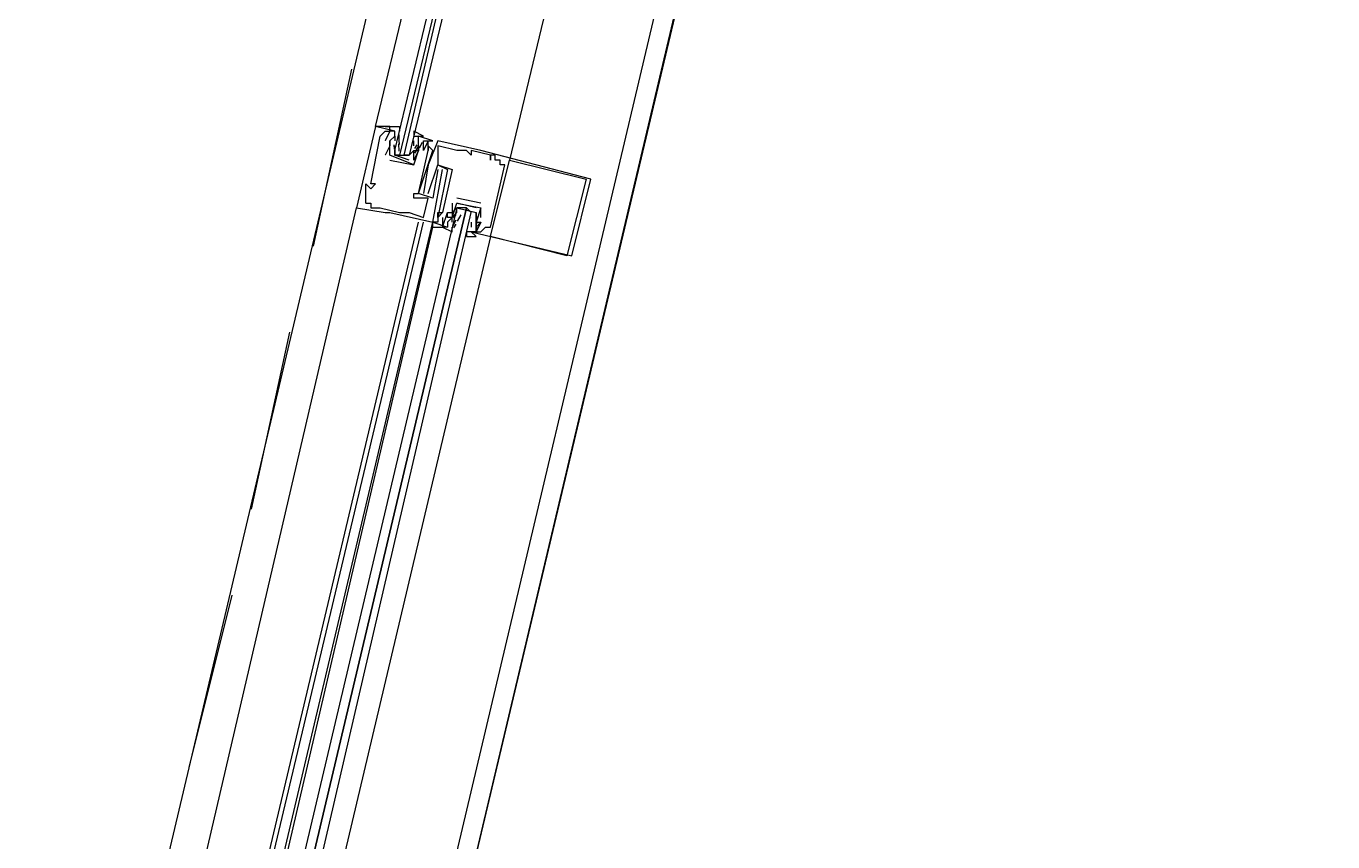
# Model space of a CAD drawing. Header units: feet. Extents: x -84 to 198, y -22 to 181.
# Drawn here: x 106.267 to 109.907, y 152.117 to 154.391 of the extents above; entities that cross this region are included whole.
import ezdxf

# ---------------------------------------------------------------- set-up
doc = ezdxf.new("R2010")
doc.units = ezdxf.units.FT
doc.layers.add('A-LINEA', color=7, linetype='CONTINUOUS')

msp = doc.modelspace()

# ---------------------------------------------------------------- linework, layer by layer
at = {"layer": 'A-LINEA'}
for p, q in [((107, 149.8844), (108.88, 157.8178)), ((107.9733, 157.6311), (106.2667, 150.4044)), ((108.7333, 157.4578), (107.0267, 150.2311)), ((107.1733, 154.2711), (107.0667, 153.7778)), ((107.2933, 154.0978), (107.24, 154.1111)), ((107.24, 154.1111), (107.24, 154.1111)), ((107.2533, 154.0844), (107.2533, 154.0844)), ((107.2667, 154.0978), (107.2667, 154.0978)), ((107.28, 154.0978), (107.28, 154.0978)), ((107.2933, 154.0978), (107.2933, 154.0978)), ((107.2933, 154.0844), (107.2933, 154.0844)), ((107.2933, 154.0844), (107.2933, 154.0711)), ((107.3059, 154.0693), (107.3056, 154.0876)), ((107.36, 154.0844), (107.36, 154.0844)), ((107.2667, 154.0711), (107.2667, 154.0711)), ((107.28, 154.0578), (107.2667, 154.0311)), ((107.28, 154.0711), (107.28, 154.0711)), ((107.28, 154.0711), (107.28, 154.0711)), ((107.28, 154.0711), (107.28, 154.0711)), ((107.28, 154.0578), (107.28, 154.0578)), ((107.28, 154.0578), (107.28, 154.0578)), ((107.2932, 154.048), (107.2922, 154.0598)), ((107.2933, 154.0711), (107.2933, 154.0711)), ((107.2933, 154.0578), (107.2933, 154.0578)), ((107.3058, 154.0422), (107.3052, 154.0625)), ((107.3065, 154.0613), (107.3055, 154.0732)), ((107.3467, 154.0578), (107.3467, 154.0711)), ((107.3467, 154.0578), (107.3467, 154.0578)), ((107.3467, 154.0444), (107.3467, 154.0444)), ((107.358, 154.055), (107.3484, 154.037)), ((107.3552, 154.06), (107.3489, 154.0499)), ((107.3552, 154.0467), (107.3489, 154.0365)), ((107.36, 154.0711), (107.36, 154.0711)), ((107.36, 154.0578), (107.36, 154.0578)), ((107.36, 154.0444), (107.36, 154.0444)), ((107.36, 154.0444), (107.36, 154.0444)), ((107.3703, 154.067), (107.3619, 154.0508)), ((107.3733, 154.0711), (107.3733, 154.0711)), ((107.3733, 154.0444), (107.3733, 154.0444)), ((107.3733, 154.0444), (107.3733, 154.0444)), ((107.3867, 154.0711), (107.3867, 154.0711)), ((107.3867, 154.0711), (107.3867, 154.0711)), ((107.3867, 154.0578), (107.3867, 154.0578)), ((107.3867, 154.0444), (107.3867, 154.0444)), ((107.3867, 154.0444), (107.3867, 154.0444)), ((107.4, 154.0711), (107.4, 154.0711)), ((107.4, 154.0444), (107.4, 154.0444)), ((107.4133, 154.0711), (107.4133, 154.0711)), ((107.4133, 154.0578), (107.4133, 154.0578)), ((107.4667, 154.0444), (107.4667, 154.0444)), ((107.48, 154.0444), (107.48, 154.0444)), ((107.4933, 154.0444), (107.4933, 154.0444)), ((107.5067, 154.0444), (107.5067, 154.0444)), ((107.5333, 154.0444), (107.5333, 154.0444)), ((107.2667, 154.0311), (107.2667, 154.0311)), ((107.28, 154.0311), (107.28, 154.0311)), ((107.28, 154.0311), (107.28, 154.0311)), ((107.28, 154.0178), (107.3467, 154.0044)), ((107.28, 154.0178), (107.28, 154.0178)), ((107.3333, 154.0178), (107.2933, 154.0311)), ((107.3067, 154.0311), (107.32, 154.0311)), ((107.3333, 154.0311), (107.3333, 154.0311)), ((107.3467, 154.0178), (107.3467, 154.0178)), ((107.3467, 154.0178), (107.3467, 154.0178)), ((107.5067, 154.0311), (107.5067, 154.0311)), ((107.56, 154.0311), (107.56, 154.0311)), ((107.56, 154.0311), (107.56, 154.0311)), ((107.56, 154.0178), (107.56, 154.0178)), ((107.5733, 154.0311), (107.5733, 154.0311)), ((107.5733, 154.0178), (107.5733, 154.0178)), ((107.5867, 154.0178), (107.5867, 154.0178)), ((107.6133, 154.0178), (107.6133, 154.0178)), ((107.3467, 154.0044), (107.3467, 154.0044)), ((107.3467, 154.0044), (107.3467, 154.0044)), ((107.3867, 154.0044), (107.3867, 154.0044)), ((107.4133, 154.0044), (107.4133, 154.0044)), ((107.4133, 154.0044), (107.4133, 154.0044)), ((107.4133, 153.9911), (107.4133, 153.9911)), ((107.4267, 153.9911), (107.4267, 153.9911)), ((107.44, 153.9911), (107.44, 153.9911)), ((107.4533, 153.9911), (107.4533, 153.9911)), ((107.5867, 154.0044), (107.5867, 154.0044)), ((107.6, 154.0044), (107.6, 154.0044)), ((107.2133, 153.9511), (107.2133, 153.9511)), ((107.2267, 153.9511), (107.2267, 153.9511)), ((107.2267, 153.9378), (107.2267, 153.9378)), ((107.24, 153.9511), (107.24, 153.9511)), ((107.8267, 153.9644), (107.8267, 153.9644)), ((107.84, 153.9644), (107.84, 153.9644)), ((107.2133, 153.8978), (107.2133, 153.8978)), ((107.2267, 153.8978), (107.2267, 153.8978)), ((107.3467, 153.9244), (107.3467, 153.9244)), ((107.3467, 153.9111), (107.3467, 153.9111)), ((107.36, 153.9244), (107.36, 153.9244)), ((107.36, 153.9244), (107.36, 153.9244)), ((107.3733, 153.9244), (107.3733, 153.9244)), ((107.3867, 153.9244), (107.3867, 153.9244)), ((107.3867, 153.9111), (107.3867, 153.9111)), ((107.4, 153.9111), (107.4, 153.9111)), ((107.4533, 153.8978), (107.4533, 153.8711)), ((107.4533, 153.8978), (107.4533, 153.8978)), ((107.5333, 153.8978), (107.4667, 153.9111)), ((107.4667, 153.9111), (107.4667, 153.9111)), ((107.4667, 153.8978), (107.4667, 153.8978)), ((107.4667, 153.8978), (107.4667, 153.8978)), ((107.52, 153.8844), (107.4667, 153.8978)), ((107.5333, 153.8978), (107.5333, 153.8978)), ((106.4667, 150.7911), (107.1867, 153.8844)), ((107.1867, 153.8844), (107.1867, 153.8844)), ((107.2267, 153.8844), (107.2267, 153.8844)), ((107.2533, 153.8844), (107.2533, 153.8844)), ((107.2667, 153.8711), (107.2667, 153.8711)), ((107.28, 153.8711), (107.28, 153.8711)), ((107.3067, 153.8711), (107.3067, 153.8711)), ((107.32, 153.8711), (107.32, 153.8711)), ((107.3333, 153.8711), (107.3333, 153.8711)), ((107.4133, 153.8711), (107.4133, 153.8711)), ((107.4267, 153.8711), (107.4267, 153.8711)), ((107.4267, 153.8711), (107.4267, 153.8711)), ((107.44, 153.8711), (107.44, 153.8711)), ((107.44, 153.8711), (107.44, 153.8711)), ((107.4533, 153.8711), (107.4533, 153.8711)), ((107.4533, 153.8711), (107.4533, 153.8711)), ((107.4582, 153.8555), (107.4644, 153.8657)), ((107.4667, 153.8711), (107.4667, 153.8711)), ((107.4686, 153.8472), (107.4783, 153.8652)), ((107.4933, 153.8844), (107.4933, 153.8844)), ((107.5333, 153.8844), (107.5333, 153.8844)), ((107.5333, 153.8578), (107.5333, 153.8844)), ((107.5333, 153.8844), (107.5333, 153.8844)), ((107.5333, 153.8844), (107.5333, 153.8844)), ((106.6267, 150.7511), (107.36, 153.8444)), ((106.64, 150.7511), (107.3733, 153.8444)), ((106.6667, 150.7378), (107.4, 153.8444)), ((106.68, 150.7378), (107.4, 153.8311)), ((107.3733, 153.8578), (107.3733, 153.8578)), ((107.4, 153.8311), (107.4, 153.8444)), ((107.4, 153.8444), (107.4, 153.8444)), ((107.4, 153.8444), (107.4, 153.8444)), ((107.4, 153.8311), (107.4, 153.8444)), ((107.4, 153.8311), (107.4, 153.8444)), ((107.4133, 153.8578), (107.4133, 153.8578)), ((107.4133, 153.8578), (107.4133, 153.8578)), ((107.4133, 153.8444), (107.4133, 153.8444)), ((107.4267, 153.8578), (107.4267, 153.8578)), ((107.4267, 153.8444), (107.4267, 153.8444)), ((107.4267, 153.8311), (107.4267, 153.8311)), ((107.44, 153.8578), (107.44, 153.8578)), ((107.44, 153.8311), (107.44, 153.8311)), ((107.4533, 153.8578), (107.4533, 153.8578)), ((107.4533, 153.8578), (107.4533, 153.8578)), ((107.4533, 153.8444), (107.4533, 153.8578)), ((107.4533, 153.8444), (107.4533, 153.8444)), ((107.4564, 153.8352), (107.4648, 153.8514)), ((107.4582, 153.8289), (107.4644, 153.839)), ((107.4667, 153.8444), (107.4667, 153.8444)), ((107.5067, 153.8578), (107.5067, 153.8578)), ((107.5067, 153.8444), (107.5067, 153.8311)), ((107.5067, 153.8444), (107.5067, 153.8444)), ((107.5067, 153.8311), (107.5067, 153.8311)), ((107.52, 153.8444), (107.52, 153.8444)), ((107.52, 153.8444), (107.52, 153.8444)), ((107.52, 153.8311), (107.52, 153.8311)), ((107.52, 153.8311), (107.52, 153.8311)), ((107.5201, 153.8543), (107.5212, 153.8424)), ((107.5201, 153.8276), (107.5212, 153.8157)), ((107.5208, 153.8329), (107.521, 153.8146)), ((107.5209, 153.8601), (107.5214, 153.8397)), ((107.5333, 153.8578), (107.5333, 153.8578)), ((107.5333, 153.8444), (107.5333, 153.8444)), ((107.5333, 153.8444), (107.5333, 153.8444)), ((107.5467, 153.8311), (107.5467, 153.8311)), ((107.56, 153.8311), (107.56, 153.8311)), ((107.56, 153.8044), (106.8267, 150.6978)), ((107.5067, 153.8178), (107.5067, 153.8178)), ((107.52, 153.8178), (107.52, 153.8178)), ((107.52, 153.8178), (107.52, 153.8178)), ((107.5333, 153.8178), (107.5333, 153.8178)), ((107.56, 153.8044), (107.56, 153.8044)), ((107.7733, 153.7511), (107.7733, 153.7511)), ((107.7867, 153.7511), (107.7867, 153.7511)), ((107, 153.5378), (106.8933, 153.0444)), ((106.84, 152.8044), (106.72, 152.3244))]:
    msp.add_line(p, q, dxfattribs=at)
for points in [[(108.44, 157.5244), (108.0267, 155.7378), (107.6133, 154.0178)], [(108.6533, 156.8844), (107, 149.8844), (110.5733, 149.0444), (110.4133, 148.3911), (124.3067, 145.1111)], [(107.2667, 154.1111), (107.28, 154.1111), (107.24, 154.1111), (107.6533, 155.8311)], [(107.76, 155.8044), (107.3333, 154.0311), (107.32, 154.0311), (107.7333, 155.8044), (107.3067, 154.0311), (107.2933, 154.0311), (107.2933, 154.0444), (107.72, 155.8178)], [(107.24, 154.1111), (107.1867, 153.8844), (107.2667, 153.8711), (107.28, 153.8711), (107.4, 153.8444), (107.4267, 153.9911), (107.4267, 153.9911)], [(107.2133, 153.8978), (107.2133, 153.9511), (107.2267, 153.9378), (107.24, 153.9511), (107.2267, 153.9511), (107.2533, 154.0844), (107.2667, 154.0978), (107.28, 154.0978), (107.2667, 154.0711)], [(107.2667, 154.1111), (107.28, 154.1111), (107.24, 154.1111)], [(107.2667, 154.1111), (107.28, 154.1111), (107.24, 154.1111)], [(107.28, 154.0311), (107.28, 154.0578), (107.28, 154.0711), (107.2933, 154.0844), (107.2933, 154.0978), (107.28, 154.0978), (107.28, 154.1111), (107.3067, 154.1111), (107.3067, 154.0978)], [(107.3467, 154.0044), (107.28, 154.0311), (107.28, 154.0711), (107.28, 154.0578), (107.28, 154.0711), (107.2933, 154.0844), (107.2933, 154.0844)], [(107.3467, 154.0178), (107.3467, 154.0444), (107.36, 154.0444), (107.36, 154.0578), (107.36, 154.0711), (107.36, 154.0844), (107.3733, 154.0844), (107.3467, 154.0978), (107.3467, 154.0844), (107.36, 154.0844)], [(107.4133, 153.9911), (107.4, 153.9111), (107.36, 153.9244), (107.4, 154.0444), (107.3867, 154.0578), (107.3867, 154.0444), (107.3867, 154.0711), (107.4, 154.0711), (107.36, 154.0844)], [(107.2133, 153.8978), (107.2267, 153.8978), (107.2267, 153.8844), (107.2533, 153.8844), (107.3067, 153.8711), (107.32, 153.8711), (107.3333, 153.8711), (107.3733, 153.8578), (107.3867, 153.9111), (107.3467, 153.9111), (107.3467, 153.9244), (107.36, 153.9244), (107.3867, 154.0444), (107.3867, 154.0444)], [(107.2933, 154.0578), (107.2933, 154.0311), (107.3333, 154.0311), (107.3467, 154.0444)], [(107.36, 154.0578), (107.36, 154.0444), (107.3467, 154.0178)], [(107.3467, 154.0044), (107.36, 154.0444), (107.36, 154.0444)], [(107.3733, 154.0444), (107.3733, 154.0711), (107.3867, 154.0711), (107.3733, 154.0444)], [(107.52, 153.8178), (107.5067, 153.8178), (107.7867, 153.7511), (107.84, 153.9644), (107.5333, 154.0444), (107.4133, 154.0711), (107.3867, 154.0044), (107.3733, 153.9244)], [(107.5333, 153.8444), (107.5333, 153.8444), (107.52, 153.8178), (107.5333, 153.8178), (107.5467, 153.8311), (107.56, 153.8311), (107.6, 154.0044), (107.5867, 154.0044), (107.5867, 154.0178), (107.5733, 154.0178), (107.5733, 154.0311), (107.56, 154.0311), (107.56, 154.0178), (107.56, 154.0311), (107.5067, 154.0444), (107.5067, 154.0311), (107.4933, 154.0444), (107.48, 154.0444), (107.4667, 154.0444), (107.4133, 154.0578), (107.4133, 154.0044), (107.4533, 153.9911), (107.4267, 153.8711), (107.4267, 153.8711)], [(107.8267, 153.9644), (107.7733, 153.7511), (107.56, 153.8044), (107.6133, 154.0178), (107.8267, 153.9644)], [(107.3867, 153.9244), (107.4133, 154.0044), (107.44, 153.9911), (107.4133, 153.8578), (107.4133, 153.8711), (107.4267, 153.8711), (107.4133, 153.8578), (107.4133, 153.8444), (107.4, 153.8444), (107.44, 153.8311)], [(107.4533, 153.8578), (107.44, 153.8578), (107.44, 153.8711), (107.4533, 153.8711), (107.4533, 153.8578), (107.4667, 153.8978), (107.5333, 153.8844), (107.52, 153.8444)], [(106.7733, 150.7111), (107.5067, 153.8711), (107.4933, 153.8844), (106.7467, 150.7244), (107.4933, 153.8844), (107.48, 153.8844), (107.4667, 153.8844), (106.72, 150.7244)], [(107.4667, 153.8844), (107.4533, 153.8711), (107.4533, 153.8578), (107.44, 153.8444), (107.44, 153.8311), (107.4267, 153.8311), (107.4533, 153.8178), (107.4533, 153.8311)], [(107.4267, 153.8578), (107.4267, 153.8444), (107.4267, 153.8311), (107.44, 153.8711), (107.44, 153.8711)], [(107.4533, 153.8578), (107.4667, 153.8711), (107.4667, 153.8844), (107.52, 153.8711), (107.52, 153.8578), (107.52, 153.8444)], [(107.5067, 153.8178), (107.4933, 153.8178), (107.4933, 153.8044), (107.52, 153.8044), (107.5067, 153.8178), (107.52, 153.8178), (107.52, 153.8311), (107.52, 153.8444), (107.52, 153.8578), (107.52, 153.8711)], [(107.4, 153.8311), (107.4267, 153.8311), (107.4267, 153.8311)], [(107.4, 153.8311), (107.4267, 153.8311), (107.4267, 153.8311)], [(107.4, 153.8311), (107.4267, 153.8311), (107.4267, 153.8311)], [(107.52, 153.8444), (107.5333, 153.8444), (107.52, 153.8311), (107.52, 153.8444), (107.52, 153.8311)]]:
    msp.add_lwpolyline(points, dxfattribs=at)

doc.saveas('drawing.dxf')
